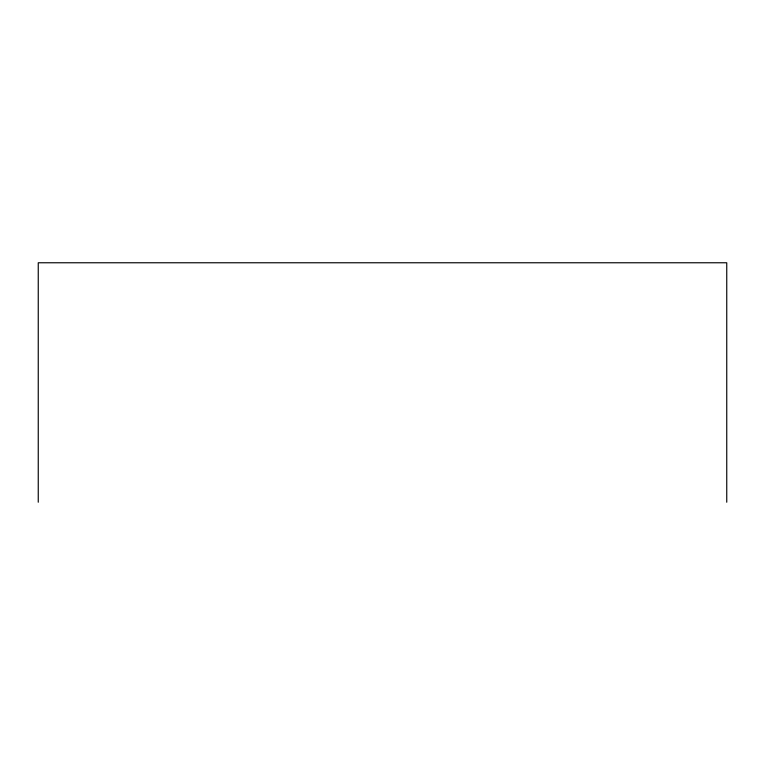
<?xml version="1.0" encoding="UTF-8"?>
<svg xmlns="http://www.w3.org/2000/svg" width="765" height="765" viewBox="0 0 765 765"><rect width="100%" height="100%" fill="white"/><g stroke="black" fill="none" stroke-linecap="round" stroke-linejoin="round"><path stroke-width="1.15" d="M726.75 502.232L726.75 262.768L38.25 262.768L38.25 502.232"/></g></svg>
